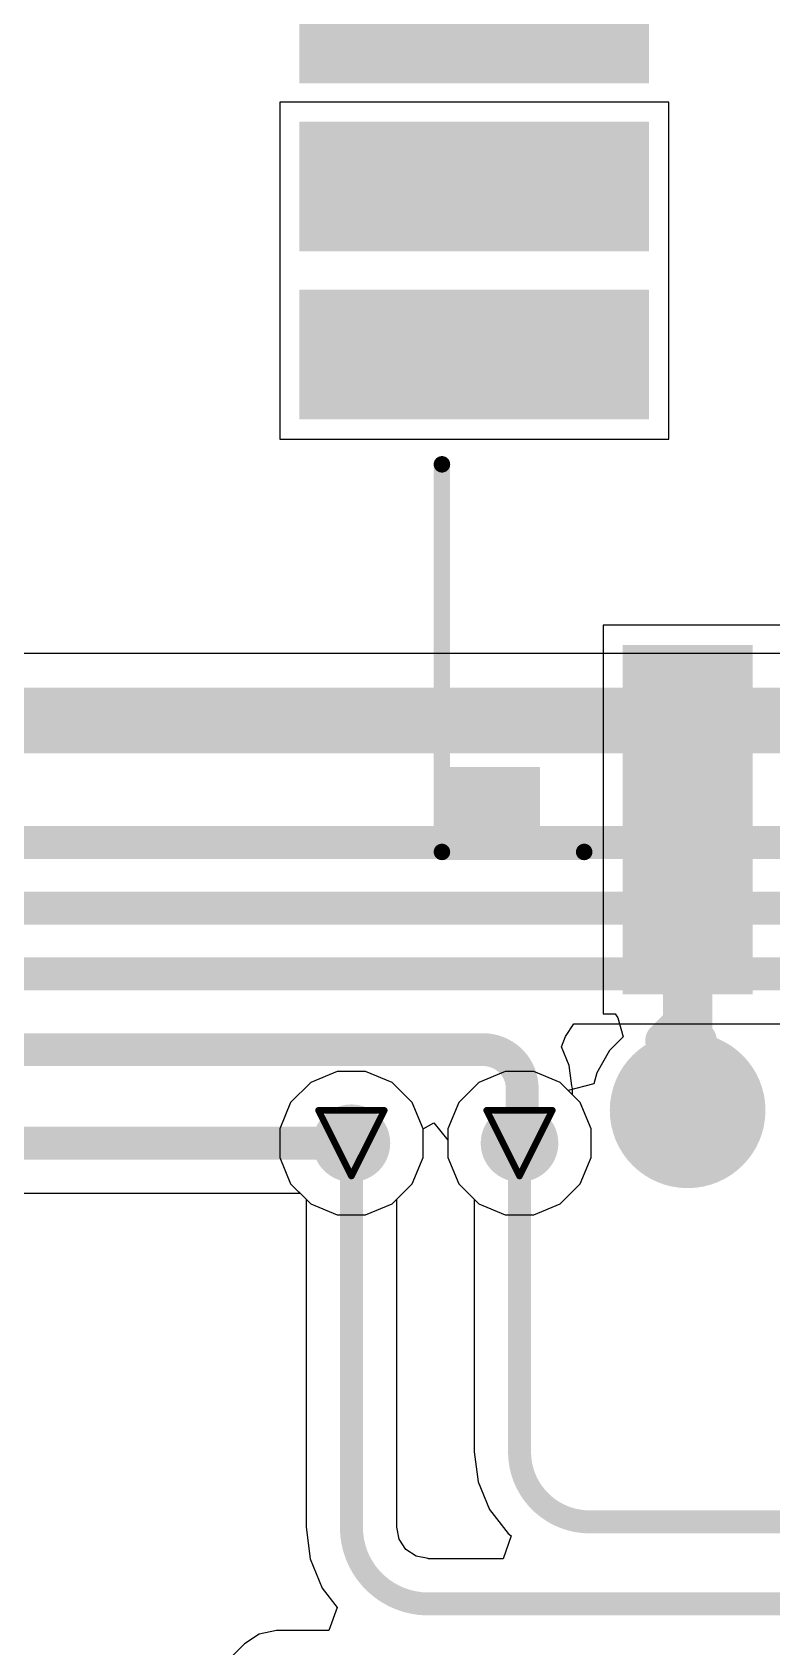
# Model space of a CAD drawing. Header units: inches. Extents: x 0 to 5359, y 0 to 5098.
# Drawn here: x 65.83 to 71.55, y 69.85 to 82.34 of the extents above; entities that cross this region are included whole.
import ezdxf

# ---------------------------------------------------------------- set-up
doc = ezdxf.new("R2010")
doc.units = ezdxf.units.IN
for name, color, linetype in [('Bottom Layer', 5, 'Continuous'), ('Drill Drawing', 1, 'Continuous'), ('Layer 1', 16, 'Continuous'), ('Layer 2', 76, 'Continuous'), ('Top Layer', 1, 'Continuous'), ('Top Overlay', 2, 'Continuous'), ('Top Paste', 8, 'Continuous'), ('Top Solder', 216, 'Continuous'), ('Via Holes', 16, 'Continuous')]:
    doc.layers.add(name, color=color, linetype=linetype)

# ---------------------------------------------------------------- blocks, each defined once
blk = doc.blocks.new('EC21EFA_512_STD_29')
at = {"layer": 'Top Layer'}
for points in [[(-12.55, 15.5), (-11.75, 15.5), (-11.75, 13), (-12.55, 13)], [(-11.25, 15.5), (-10.45, 15.5), (-10.45, 13), (-11.25, 13)], [(-9.95, 15.5), (-9.15, 15.5), (-9.15, 13), (-9.95, 13)], [(-17, 13), (-14.5, 13), (-14.5, 12.2), (-17, 12.2)]]:
    blk.add_hatch(color=1, dxfattribs=at).paths.add_polyline_path(points)
at = {"layer": 'Top Overlay'}
blk.add_hatch(color=2, dxfattribs=at).paths.add_polyline_path([(-16, 13.741), (-15.342, 13.741), (-15.342, 14.5), (-16, 14.5)])
at = {"layer": 'Top Paste'}
for points in [[(-12.55, 15.5), (-11.75, 15.5), (-11.75, 13), (-12.55, 13)], [(-11.25, 15.5), (-10.45, 15.5), (-10.45, 13), (-11.25, 13)], [(-9.95, 15.5), (-9.15, 15.5), (-9.15, 13), (-9.95, 13)], [(-17, 13), (-14.5, 13), (-14.5, 12.2), (-17, 12.2)]]:
    blk.add_hatch(color=8, dxfattribs=at).paths.add_polyline_path(points)
at = {"layer": 'Top Solder'}
for points in [[(-12.652, 15.602), (-11.648, 15.602), (-11.648, 12.898), (-12.652, 12.898)], [(-11.352, 15.602), (-10.348, 15.602), (-10.348, 12.898), (-11.352, 12.898)], [(-10.052, 15.602), (-9.048, 15.602), (-9.048, 12.898), (-10.052, 12.898)], [(-17.102, 13.102), (-14.398, 13.102), (-14.398, 12.098), (-17.102, 12.098)]]:
    blk.add_hatch(color=216, dxfattribs=at).paths.add_polyline_path(points)
at = {"layer": 'Top Overlay'}
for points in [[(-16, 14.5, 0.127, 0.127, 0), (-13, 14.5, 0.127, 0.127, 0)], [(-16, 14.5, 0.127, 0.127, 0), (-16, 13.4, 0.127, 0.127, 0)], [(-17.462, 12.778, 0.3, 0.3, 0), (-17.462, 12.524, 0.3, 0.3, 0)], [(-17.462, 12.778, 0.3, 0.3, 0), (-17.335, 12.651, 0.3, 0.3, 0)], [(-17.335, 12.651, 0.3, 0.3, 0), (-17.462, 12.524, 0.3, 0.3, 0)]]:
    blk.add_lwpolyline(points, format="xyseb", dxfattribs=at)
for points in [[(-16.032, 14.5, 0.0635, 0.0635, 1), (-15.968, 14.5, 0.0635, 0.0635, 1)], [(-16.032, 14.5, 0.0635, 0.0635, 1), (-15.968, 14.5, 0.0635, 0.0635, 1)], [(-13.032, 14.5, 0.0635, 0.0635, 1), (-12.968, 14.5, 0.0635, 0.0635, 1)], [(-16.032, 13.4, 0.0635, 0.0635, 1), (-15.968, 13.4, 0.0635, 0.0635, 1)], [(-17.537, 12.778, 0.15, 0.15, 1), (-17.387, 12.778, 0.15, 0.15, 1)], [(-17.537, 12.778, 0.15, 0.15, 1), (-17.387, 12.778, 0.15, 0.15, 1)], [(-17.41, 12.651, 0.15, 0.15, 1), (-17.26, 12.651, 0.15, 0.15, 1)], [(-17.41, 12.651, 0.15, 0.15, 1), (-17.26, 12.651, 0.15, 0.15, 1)], [(-17.537, 12.524, 0.15, 0.15, 1), (-17.387, 12.524, 0.15, 0.15, 1)], [(-17.537, 12.524, 0.15, 0.15, 1), (-17.387, 12.524, 0.15, 0.15, 1)]]:
    blk.add_lwpolyline(points, format="xyseb", close=True, dxfattribs=at)

msp = doc.modelspace()

# ---------------------------------------------------------------- hatches: boundary and pattern name
at = {"layer": 'Bottom Layer'}
h = msp.add_hatch(color=5, dxfattribs=at)
edge = h.paths.add_edge_path()
edge.add_arc((68.3, 73.746), 0.3, 0, 360)
h = msp.add_hatch(color=5, dxfattribs=at)
edge = h.paths.add_edge_path()
edge.add_arc((69.6, 73.746), 0.3, 0, 360)
at = {"layer": 'Layer 1'}
h = msp.add_hatch(color=16, dxfattribs=at)
edge = h.paths.add_edge_path()
edge.add_arc((68.3, 73.746), 0.3, 0, 360)
h = msp.add_hatch(color=16, dxfattribs=at)
edge = h.paths.add_edge_path()
edge.add_arc((69.6, 73.746), 0.3, 0, 360)
at = {"layer": 'Layer 2'}
h = msp.add_hatch(color=76, dxfattribs=at)
edge = h.paths.add_edge_path()
edge.add_arc((68.3, 73.746), 0.3, 0, 360)
h = msp.add_hatch(color=76, dxfattribs=at)
edge = h.paths.add_edge_path()
edge.add_arc((69.6, 73.746), 0.3, 0, 360)
at = {"layer": 'Top Layer'}
h = msp.add_hatch(color=1, dxfattribs=at)
edge = h.paths.add_edge_path()
edge.add_arc((70.9, 74), 0.5, 0, 360)
h = msp.add_hatch(color=1, dxfattribs=at)
edge = h.paths.add_edge_path()
edge.add_arc((68.3, 73.746), 0.3, 0, 360)
h = msp.add_hatch(color=1, dxfattribs=at)
edge = h.paths.add_edge_path()
edge.add_arc((69.6, 73.746), 0.3, 0, 360)
at = {"layer": 'Top Paste'}
h = msp.add_hatch(color=8, dxfattribs=at)
edge = h.paths.add_edge_path()
edge.add_arc((70.9, 74), 0.5, 0, 360)
at = {"layer": 'Top Solder'}
h = msp.add_hatch(color=216, dxfattribs=at)
edge = h.paths.add_edge_path()
edge.add_arc((70.9, 74), 0.602, 0, 360)
at = {"layer": 'Via Holes'}
h = msp.add_hatch(color=7, dxfattribs=at)
edge = h.paths.add_edge_path()
edge.add_arc((68.3, 73.746), 0.15, 0, 360)
h = msp.add_hatch(color=7, dxfattribs=at)
edge = h.paths.add_edge_path()
edge.add_arc((69.6, 73.746), 0.15, 0, 360)

# ---------------------------------------------------------------- linework, layer by layer
at = {"layer": 'Bottom Layer'}
for p, q in [((78.116, 77.536), (55.831, 77.536)), ((69.956, 74.572), (70.02, 74.669)), ((70.02, 74.669), (75.711, 74.669)), ((69.925, 74.491), (69.956, 74.572)), ((69.985, 74.346), (69.925, 74.491)), ((70.005, 74.191), (69.985, 74.346)), ((70.01, 74.168), (70.005, 74.191)), ((70.01, 74.12), (70.01, 74.168)), ((70.07, 74.06), (70.01, 74.12)), ((70.154, 73.856), (70.07, 74.06)), ((68.854, 73.856), (68.938, 73.904)), ((68.854, 73.636), (68.854, 73.856)), ((68.938, 73.904), (69.046, 73.77)), ((70.154, 73.636), (70.154, 73.856)), ((69.046, 73.77), (69.046, 73.636)), ((68.77, 73.432), (68.854, 73.636)), ((69.046, 73.636), (69.13, 73.432)), ((70.07, 73.432), (70.154, 73.636)), ((55.199, 73.358), (67.905, 73.358)), ((67.905, 73.358), (67.986, 73.276)), ((68.614, 73.276), (68.77, 73.432)), ((69.13, 73.432), (69.286, 73.276)), ((69.914, 73.276), (70.07, 73.432)), ((67.986, 73.276), (68.19, 73.192)), ((68.41, 73.192), (68.614, 73.276)), ((69.286, 73.276), (69.49, 73.192)), ((69.71, 73.192), (69.914, 73.276)), ((68.19, 73.192), (68.41, 73.192)), ((69.49, 73.192), (69.71, 73.192))]:
    msp.add_line(p, q, dxfattribs=at)
for points in [[(55.804, 77.018, 0.508, 0.508, 0), (78.116, 77.018, 0.508, 0.508, 0)], [(24.714, 76.073, 0.254, 0.254, 0), (77.437, 76.073, 0.254, 0.254, 0)], [(24.644, 75.565, 0.254, 0.254, 0), (76.986, 75.565, 0.254, 0.254, 0)], [(25.095, 75.057, 0.254, 0.254, 0), (75.783, 75.057, 0.254, 0.254, 0)], [(40.204, 74.47, 0.254, 0.254, 0), (69.319, 74.47, 0.254, 0.254, 0)], [(69.319, 74.47, 0.254, 0.254, -0.414214), (69.621, 74.168, 0.254, 0.254, 0)], [(69.621, 73.767, 0.254, 0.254, 0), (69.621, 74.168, 0.254, 0.254, 0)], [(49.77, 73.746, 0.254, 0.254, 0), (68.3, 73.746, 0.254, 0.254, 0)], [(69.621, 73.767, 0.254, 0.254, -0.414214), (69.6, 73.746, 0.254, 0.254, 0)]]:
    msp.add_lwpolyline(points, format="xyseb", dxfattribs=at)
for points in [[(69.256, 74.47, 0.127, 0.127, 1), (69.383, 74.47, 0.127, 0.127, 1)], [(69.256, 74.47, 0.127, 0.127, 1), (69.383, 74.47, 0.127, 0.127, 1)], [(69.558, 74.168, 0.127, 0.127, 1), (69.685, 74.168, 0.127, 0.127, 1)], [(69.558, 74.168, 0.127, 0.127, 1), (69.685, 74.168, 0.127, 0.127, 1)], [(68.236, 73.746, 0.127, 0.127, 1), (68.363, 73.746, 0.127, 0.127, 1)], [(69.536, 73.746, 0.127, 0.127, 1), (69.663, 73.746, 0.127, 0.127, 1)], [(69.558, 73.767, 0.127, 0.127, 1), (69.685, 73.767, 0.127, 0.127, 1)], [(69.558, 73.767, 0.127, 0.127, 1), (69.685, 73.767, 0.127, 0.127, 1)]]:
    msp.add_lwpolyline(points, format="xyseb", close=True, dxfattribs=at)
at = {"layer": 'Drill Drawing'}
for points in [[(68.046, 74, 0.0508, 0.0508, 0), (68.554, 74, 0.0508, 0.0508, 0)], [(68.046, 74, 0.0508, 0.0508, 0), (68.3, 73.492, 0.0508, 0.0508, 0)], [(68.3, 73.492, 0.0508, 0.0508, 0), (68.554, 74, 0.0508, 0.0508, 0)], [(69.346, 74, 0.0508, 0.0508, 0), (69.854, 74, 0.0508, 0.0508, 0)], [(69.346, 74, 0.0508, 0.0508, 0), (69.6, 73.492, 0.0508, 0.0508, 0)], [(69.6, 73.492, 0.0508, 0.0508, 0), (69.854, 74, 0.0508, 0.0508, 0)]]:
    msp.add_lwpolyline(points, format="xyseb", dxfattribs=at)
for points in [[(68.033, 74, 0.0254, 0.0254, 1), (68.059, 74, 0.0254, 0.0254, 1)], [(68.033, 74, 0.0254, 0.0254, 1), (68.059, 74, 0.0254, 0.0254, 1)], [(68.541, 74, 0.0254, 0.0254, 1), (68.567, 74, 0.0254, 0.0254, 1)], [(68.541, 74, 0.0254, 0.0254, 1), (68.567, 74, 0.0254, 0.0254, 1)], [(69.333, 74, 0.0254, 0.0254, 1), (69.359, 74, 0.0254, 0.0254, 1)], [(69.333, 74, 0.0254, 0.0254, 1), (69.359, 74, 0.0254, 0.0254, 1)], [(69.841, 74, 0.0254, 0.0254, 1), (69.867, 74, 0.0254, 0.0254, 1)], [(69.841, 74, 0.0254, 0.0254, 1), (69.867, 74, 0.0254, 0.0254, 1)], [(68.287, 73.492, 0.0254, 0.0254, 1), (68.313, 73.492, 0.0254, 0.0254, 1)], [(68.287, 73.492, 0.0254, 0.0254, 1), (68.313, 73.492, 0.0254, 0.0254, 1)], [(69.587, 73.492, 0.0254, 0.0254, 1), (69.613, 73.492, 0.0254, 0.0254, 1)], [(69.587, 73.492, 0.0254, 0.0254, 1), (69.613, 73.492, 0.0254, 0.0254, 1)]]:
    msp.add_lwpolyline(points, format="xyseb", close=True, dxfattribs=at)
at = {"layer": 'Layer 1'}
for p, q in [((68.19, 74.3), (67.986, 74.216)), ((68.41, 74.3), (68.19, 74.3)), ((68.614, 74.216), (68.41, 74.3)), ((69.49, 74.3), (69.286, 74.216)), ((69.71, 74.3), (69.49, 74.3)), ((69.914, 74.216), (69.71, 74.3)), ((67.986, 74.216), (67.83, 74.06)), ((68.77, 74.06), (68.614, 74.216)), ((69.286, 74.216), (69.13, 74.06)), ((70.07, 74.06), (69.914, 74.216)), ((67.83, 74.06), (67.746, 73.856)), ((68.854, 73.856), (68.77, 74.06)), ((69.13, 74.06), (69.046, 73.856)), ((70.154, 73.856), (70.07, 74.06)), ((67.746, 73.856), (67.746, 73.636)), ((68.854, 73.636), (68.854, 73.856)), ((69.046, 73.856), (69.046, 73.636)), ((70.154, 73.636), (70.154, 73.856)), ((67.746, 73.636), (67.83, 73.432)), ((68.77, 73.432), (68.854, 73.636)), ((69.046, 73.636), (69.13, 73.432)), ((70.07, 73.432), (70.154, 73.636)), ((67.83, 73.432), (67.986, 73.276)), ((68.614, 73.276), (68.77, 73.432)), ((69.13, 73.432), (69.286, 73.276)), ((69.914, 73.276), (70.07, 73.432)), ((67.986, 73.276), (68.19, 73.192)), ((68.41, 73.192), (68.614, 73.276)), ((69.286, 73.276), (69.49, 73.192)), ((69.71, 73.192), (69.914, 73.276)), ((68.19, 73.192), (68.41, 73.192)), ((69.49, 73.192), (69.71, 73.192))]:
    msp.add_line(p, q, dxfattribs=at)
at = {"layer": 'Layer 2'}
for p, q in [((68.19, 74.3), (67.986, 74.216)), ((68.41, 74.3), (68.19, 74.3)), ((68.614, 74.216), (68.41, 74.3)), ((69.49, 74.3), (69.286, 74.216)), ((69.71, 74.3), (69.49, 74.3)), ((69.914, 74.216), (69.71, 74.3)), ((67.986, 74.216), (67.83, 74.06)), ((68.77, 74.06), (68.614, 74.216)), ((69.286, 74.216), (69.13, 74.06)), ((70.07, 74.06), (69.914, 74.216)), ((67.83, 74.06), (67.746, 73.856)), ((68.854, 73.856), (68.77, 74.06)), ((69.13, 74.06), (69.046, 73.856)), ((70.154, 73.856), (70.07, 74.06)), ((67.746, 73.856), (67.746, 73.636)), ((68.854, 73.636), (68.854, 73.856)), ((69.046, 73.856), (69.046, 73.636)), ((70.154, 73.636), (70.154, 73.856)), ((67.746, 73.636), (67.83, 73.432)), ((68.77, 73.432), (68.854, 73.636)), ((69.046, 73.636), (69.13, 73.432)), ((70.07, 73.432), (70.154, 73.636)), ((67.83, 73.432), (67.986, 73.276)), ((68.614, 73.276), (68.77, 73.432)), ((69.13, 73.432), (69.286, 73.276)), ((69.914, 73.276), (70.07, 73.432)), ((67.986, 73.276), (68.19, 73.192)), ((68.41, 73.192), (68.614, 73.276)), ((69.286, 73.276), (69.49, 73.192)), ((69.71, 73.192), (69.914, 73.276)), ((68.19, 73.192), (68.41, 73.192)), ((69.49, 73.192), (69.71, 73.192))]:
    msp.add_line(p, q, dxfattribs=at)
at = {"layer": 'Top Layer'}
for p, q in [((70.754, 81.804), (67.746, 81.804)), ((67.746, 81.804), (67.746, 80.496)), ((70.754, 80.496), (70.754, 81.804)), ((67.746, 80.496), (67.746, 79.196)), ((70.754, 79.196), (70.754, 80.496)), ((67.746, 79.196), (70.754, 79.196)), ((79.354, 77.754), (70.246, 77.754)), ((70.246, 77.754), (70.246, 74.746)), ((70.246, 74.746), (70.339, 74.746)), ((70.339, 74.746), (70.361, 74.715)), ((70.361, 74.715), (70.402, 74.568)), ((70.402, 74.568), (70.297, 74.463)), ((70.297, 74.463), (70.197, 74.291)), ((68.19, 74.3), (67.986, 74.216)), ((68.41, 74.3), (68.19, 74.3)), ((68.614, 74.216), (68.41, 74.3)), ((69.49, 74.3), (69.286, 74.216)), ((69.71, 74.3), (69.49, 74.3)), ((69.914, 74.216), (69.71, 74.3)), ((70.197, 74.291), (70.175, 74.206)), ((67.986, 74.216), (67.83, 74.06)), ((68.77, 74.06), (68.614, 74.216)), ((69.286, 74.216), (69.13, 74.06)), ((69.976, 74.153), (69.914, 74.216)), ((70.175, 74.206), (69.976, 74.153)), ((67.83, 74.06), (67.746, 73.856)), ((68.854, 73.856), (68.77, 74.06)), ((69.13, 74.06), (69.046, 73.856)), ((67.746, 73.856), (67.746, 73.636)), ((68.854, 73.636), (68.854, 73.856)), ((69.046, 73.856), (69.046, 73.636)), ((67.746, 73.636), (67.83, 73.432)), ((68.77, 73.432), (68.854, 73.636)), ((69.046, 73.636), (69.13, 73.432)), ((67.83, 73.432), (67.95, 73.312)), ((68.65, 73.312), (68.77, 73.432)), ((69.13, 73.432), (69.25, 73.312)), ((67.95, 73.312), (67.95, 70.95)), ((68.65, 70.773), (68.65, 73.312)), ((69.25, 73.312), (69.25, 71.357)), ((69.25, 71.357), (69.249, 71.357)), ((69.249, 71.357), (69.28, 71.126)), ((69.28, 71.126), (69.369, 70.911)), ((67.95, 70.95), (67.949, 70.773)), ((69.369, 70.911), (69.511, 70.726)), ((67.949, 70.773), (67.949, 70.773)), ((67.949, 70.773), (67.981, 70.529)), ((68.651, 70.773), (68.65, 70.773)), ((68.65, 70.773), (68.65, 70.773)), ((68.669, 70.68), (68.651, 70.773)), ((69.511, 70.726), (69.535, 70.708)), ((68.722, 70.602), (68.669, 70.68)), ((68.8, 70.55), (68.722, 70.602)), ((69.535, 70.708), (69.474, 70.53)), ((67.981, 70.529), (68.075, 70.301)), ((68.893, 70.531), (68.8, 70.55)), ((68.893, 70.53), (68.893, 70.531)), ((68.893, 70.531), (68.893, 70.531)), ((68.894, 70.53), (68.893, 70.53)), ((69.474, 70.53), (68.894, 70.53)), ((68.075, 70.301), (68.19, 70.152)), ((68.19, 70.152), (68.125, 69.974)), ((67.721, 69.974), (67.587, 69.947)), ((68.125, 69.974), (67.721, 69.974)), ((67.474, 69.871), (63.429, 65.826)), ((67.587, 69.947), (67.474, 69.871)), ((67.474, 69.871), (67.474, 69.871))]:
    msp.add_line(p, q, dxfattribs=at)
for points in [[(70.9, 74, 0.381, 0.381, 0), (70.9, 76.25, 0.381, 0.381, 0)], [(68.3, 70.773, 0.178, 0.178, 0), (68.3, 73.746, 0.178, 0.178, 0)], [(69.6, 71.357, 0.178, 0.178, 0), (69.6, 73.746, 0.178, 0.178, 0)], [(70.142, 70.815, 0.178, 0.178, -0.414214), (69.6, 71.357, 0.178, 0.178, 0)], [(68.894, 70.18, 0.178, 0.178, -0.414883), (68.3, 70.773, 0.178, 0.178, 0)], [(70.142, 70.815, 0.178, 0.178, 0), (105.258, 70.815, 0.178, 0.178, 0)], [(68.894, 70.18, 0.178, 0.178, 0), (105.399, 70.18, 0.178, 0.178, 0)]]:
    msp.add_lwpolyline(points, format="xyseb", dxfattribs=at)
for points in [[(70.805, 76.25, 0.191, 0.191, 1), (70.995, 76.25, 0.191, 0.191, 1)], [(70.805, 74, 0.191, 0.191, 1), (70.995, 74, 0.191, 0.191, 1)], [(68.256, 73.746, 0.0889, 0.0889, 1), (68.344, 73.746, 0.0889, 0.0889, 1)], [(69.556, 73.746, 0.0889, 0.0889, 1), (69.644, 73.746, 0.0889, 0.0889, 1)], [(69.556, 71.357, 0.0889, 0.0889, 1), (69.644, 71.357, 0.0889, 0.0889, 1)], [(69.556, 71.357, 0.0889, 0.0889, 1), (69.644, 71.357, 0.0889, 0.0889, 1)], [(68.256, 70.773, 0.0889, 0.0889, 1), (68.344, 70.773, 0.0889, 0.0889, 1)], [(68.256, 70.773, 0.0889, 0.0889, 1), (68.344, 70.773, 0.0889, 0.0889, 1)], [(70.097, 70.815, 0.0889, 0.0889, 1), (70.186, 70.815, 0.0889, 0.0889, 1)], [(70.097, 70.815, 0.0889, 0.0889, 1), (70.186, 70.815, 0.0889, 0.0889, 1)], [(68.849, 70.18, 0.0889, 0.0889, 1), (68.938, 70.18, 0.0889, 0.0889, 1)], [(68.849, 70.18, 0.0889, 0.0889, 1), (68.938, 70.18, 0.0889, 0.0889, 1)]]:
    msp.add_lwpolyline(points, format="xyseb", close=True, dxfattribs=at)

# ---------------------------------------------------------------- block references
at = {"rotation": 90}
msp.add_blockref('EC21EFA_512_STD_29', (83.5, 92), dxfattribs=at)

doc.saveas('drawing.dxf')
